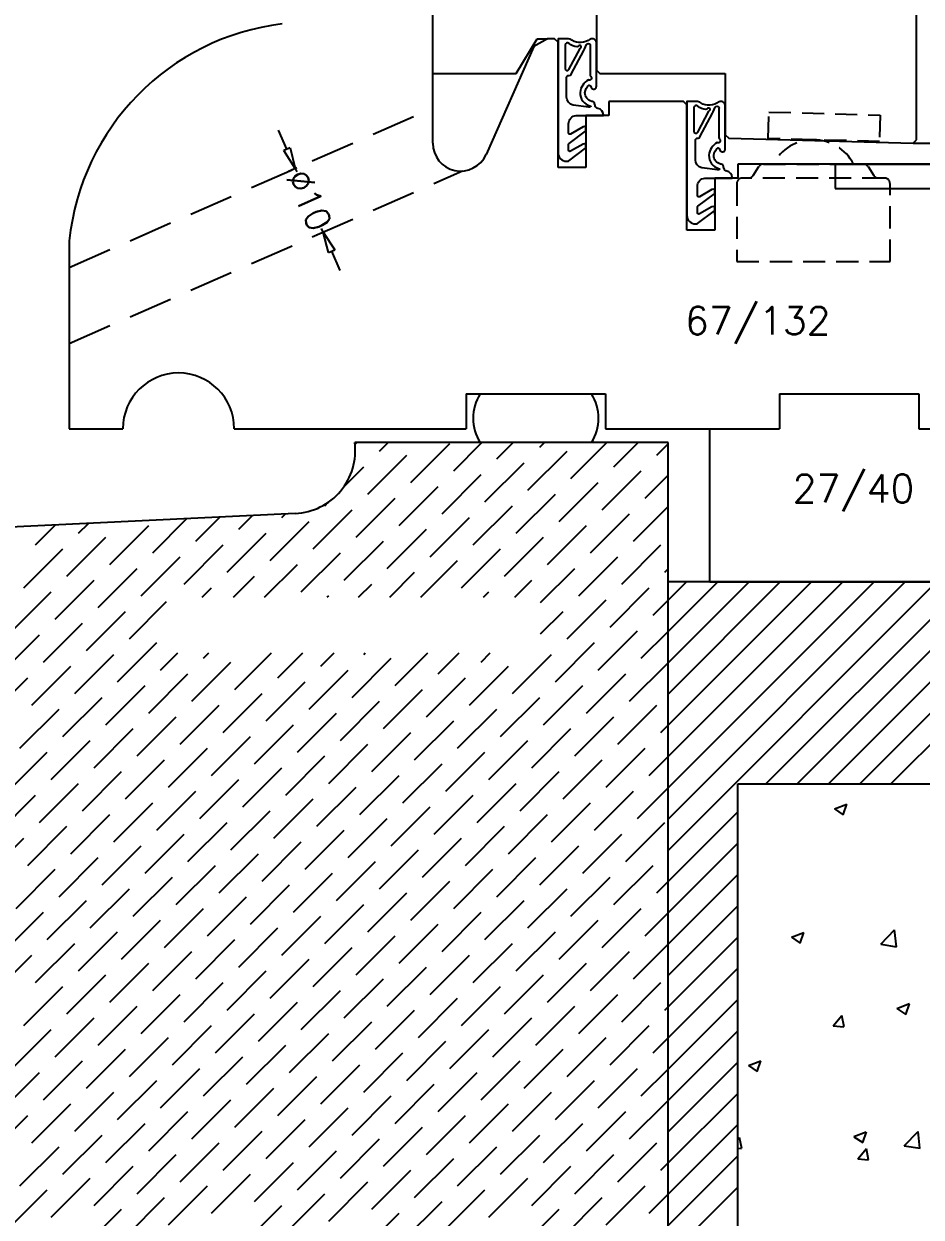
# Model space of a CAD drawing. Header units: millimetres. Extents: x 2806 to 10642, y -276 to 6064.
# Drawn here: x 8860.9 to 8989.8, y 3165.4 to 3336.8 of the extents above; entities that cross this region are included whole.
import ezdxf
from ezdxf.enums import TextEntityAlignment as Align

# ---------------------------------------------------------------- set-up
doc = ezdxf.new("R2010")
doc.units = ezdxf.units.MM
doc.linetypes.add('CACHE', pattern=[9.525, 6.35, -3.175])
doc.linetypes.add('CACHE2', pattern=[4.7625, 3.175, -1.5875])
doc.layers.get('0').update_dxf_attribs({"color": 250})
doc.layers.add('dim', color=7, linetype='Continuous')
doc.styles.add('romans', font='romans.shx')
doc.dimstyles.new('Ech 1-1', dxfattribs={"dimtxt": 3.5, "dimasz": 3, "dimexe": 0.25, "dimexo": 0, "dimgap": 0.01, "dimtad": 0, "dimdec": 8, "dimzin": 12, "dimtxsty": 'romans', "dimblk": 'CLOSEDBLANK', "dimcen": 2.5, "dimclrd": 9, "dimclre": 9, "dimclrt": 6, "dimadec": 4, "dimazin": 3, "dimtfac": 1, "dimtdec": 8, "dimtmove": 0, "dimatfit": 3, "dimldrblk": 'CLOSEDBLANK', "dimfxl": 1, "dimarcsym": 0})

# ---------------------------------------------------------------- blocks, each defined once
blk = doc.blocks.new('_ClosedBlank')
at = {"color": 0, "linetype": 'ByBlock', "lineweight": -2}
for p, q in [((-1, 0.167), (0, 0)), ((-1, 0.167), (-1, -0.167)), ((0, 0), (-1, -0.167))]:
    blk.add_line(p, q, dxfattribs=at)
blk = doc.blocks.new('*D15')
at = {"layer": 'Defpoints', "color": 0, "transparency": 16777216}
for p in [(8898.94, 3315.6), (8902.96, 3306.44), (8903.9, 3306.86)]:
    blk.add_point(p, dxfattribs=at)
at = {"layer": 'dim', "color": 9, "lineweight": -2, "transparency": 16777216}
for p, q in [((8898.68, 3318.76), (8897.48, 3321.51)), ((8898.94, 3315.6), (8900.12, 3316.11)), ((8899.89, 3316.01), (8900.12, 3315.49)), ((8902.96, 3306.44), (8904.13, 3306.96)), ((8903.9, 3306.86), (8903.67, 3307.38)), ((8905.11, 3304.11), (8906.31, 3301.36))]:
    blk.add_line(p, q, dxfattribs=at)
at = {"layer": 'dim', "color": 9, "lineweight": -2, "transparency": 16777216, "xscale": 3, "yscale": 3, "zscale": 3}
for p, rotation in [((8899.89, 3316.01), 293.6692646820654), ((8903.9, 3306.86), 113.6692646820654)]:
    blk.add_blockref('_ClosedBlank', p, dxfattribs=dict(at, rotation=rotation))
at = {"layer": 'dim', "color": 6, "transparency": 16777216, "insert": (8901.89, 3311.44), "char_height": 3.5, "attachment_point": 5, "rotation": 293.6693, "style": 'romans'}
blk.add_mtext('%%c10', dxfattribs=at)

msp = doc.modelspace()

# ---------------------------------------------------------------- linework, layer by layer
for p, q in [((8989.1356346, 3320.10936799), (8989.1356346, 3389.12238441)), ((8919.6356346, 3319.62238441), (8919.6356346, 3344.62238441)), ((8943.1356346, 3344.62238441), (8943.1356346, 3330.12238441)), ((8934.1339552, 3333.48685169), (8927.29446156, 3318.00591131)), ((8931.6356346, 3329.62238441), (8934.6356346, 3334.62238441)), ((8931.6356346, 3329.62238441), (8934.6356346, 3334.62238441)), ((8931.6356346, 3329.62238441), (8934.6356346, 3334.62238441)), ((8936.1356346, 3334.62238441), (8934.1339552, 3333.48685169)), ((8934.6356346, 3334.62238441), (8936.1356346, 3334.62238441)), ((8937.1356346, 3334.62238441), (8936.1356346, 3334.62238441)), ((8937.6356346, 3334.12238441), (8937.1356346, 3334.62238441)), ((8937.6356346, 3316.12238441), (8937.6356346, 3334.12238441)), ((8943.1356346, 3330.12238441), (8943.6356346, 3329.62238441)), ((8919.6356346, 3329.62238441), (8931.6356346, 3329.62238441)), ((8943.6356346, 3329.62238441), (8961.6356346, 3329.62238441)), ((8961.6356346, 3329.62238441), (8961.6356346, 3320.83853025)), ((8955.6356346, 3325.62238441), (8944.9356346, 3325.62238441)), ((8944.9356346, 3325.62238441), (8944.9356346, 3323.62238441)), ((8956.1356346, 3325.12238441), (8955.6356346, 3325.62238441)), ((8956.1356346, 3307.12238441), (8956.1356346, 3325.12238441)), ((8944.9356346, 3323.62238441), (8941.6356346, 3323.62238441)), ((8941.6356346, 3323.62238441), (8941.6356346, 3316.12238441)), ((8961.6356346, 3320.83853025), (8962.13546515, 3320.32551383)), ((8962.13546515, 3320.32551383), (8988.63580406, 3319.62238441)), ((8988.63580406, 3319.62238441), (8989.1356346, 3320.10936799)), ((8988.63580406, 3319.62238441), (8999.4356346, 3319.62238441)), ((8999.4356346, 3316.62238441), (8963.4356346, 3316.62238441)), ((8963.4356346, 3316.62238441), (8963.4356346, 3314.62238441)), ((8977.4356346, 3316.62238441), (8977.4356346, 3313.12238441)), ((8977.4356346, 3316.62238441), (8999.4356346, 3316.62238441)), ((8941.6356346, 3316.12238441), (8937.6356346, 3316.12238441)), ((8963.4356346, 3314.62238441), (8960.1356346, 3314.62238441)), ((8960.1356346, 3314.62238441), (8960.1356346, 3307.12238441)), ((8977.4356346, 3313.12238441), (8994.4356346, 3313.12238441)), ((8960.1356346, 3309.36293785), (8960.1356346, 3309.87774288)), ((8960.1356346, 3307.12238441), (8956.1356346, 3307.12238441)), ((8867.4356346, 3305.62238441), (8867.4356346, 3278.62238441)), ((8924.4356346, 3283.62238441), (8944.4356346, 3283.62238441)), ((8924.4356346, 3283.62238441), (8924.4356346, 3278.62238441)), ((8944.4356346, 3283.62238441), (8944.4356346, 3278.62238441)), ((8969.4356346, 3283.62238441), (8989.4356346, 3283.62238441)), ((8969.4356346, 3283.62238441), (8969.4356346, 3278.62238441)), ((8989.4356346, 3283.62238441), (8989.4356346, 3278.62238441)), ((8867.4356346, 3278.62238441), (8875.12555245, 3278.62238441)), ((8891.12555245, 3278.62238441), (8924.4356346, 3278.62238441)), ((8944.4356346, 3278.62238441), (8969.4356346, 3278.62238441)), ((8959.4356346, 3256.62238441), (8959.4356346, 3278.62238441)), ((8989.4356346, 3278.62238441), (8999.4356346, 3278.62238441)), ((8953.4356346, 3276.62238441), (8908.4356346, 3276.62238441)), ((8953.4356346, 3151.62238441), (8953.4356346, 3276.62238441)), ((8899.89323095, 3266.44242572), (8722.4356346, 3257.95752546)), ((8999.4356346, 3256.62238441), (8953.4356346, 3256.62238441)), ((8959.4356346, 3256.62238441), (8999.4356346, 3256.62238441)), ((8963.4356346, 3227.62238441), (9069.4356346, 3227.62238441)), ((8963.4356346, 3092.62238441), (8963.4356346, 3227.62238441))]:
    msp.add_line(p, q)
at = {"linetype": 'CACHE'}
for p, q in [((8867.4356346, 3301.78988783), (8919.6356346, 3324.67069611)), ((8867.4356346, 3290.871404), (8923.92635746, 3315.63296338))]:
    msp.add_line(p, q, dxfattribs=at)
at = {"linetype": 'CACHE2'}
for p, q in [((8967.80736282, 3320.29484791), (8967.90815217, 3324.09351104)), ((8967.90815217, 3324.09351104), (8983.9025232, 3323.66913485)), ((8983.9025232, 3323.66913485), (8983.80173386, 3319.87047173)), ((8983.80173386, 3319.87047173), (8967.80736282, 3320.29484791)), ((8965.64731459, 3314.98807336), (8966.46741106, 3316.25669547)), ((8967.13925472, 3316.62238441), (8981.47547093, 3316.62238441)), ((8982.14731459, 3316.25669547), (8982.96741106, 3314.98807336)), ((8984.50736282, 3314.62238441), (8964.10736282, 3314.62238441)), ((8963.30736282, 3313.82238441), (8963.30736282, 3302.62238441)), ((8985.30736282, 3302.62238441), (8985.30736282, 3313.82238441)), ((8963.30736282, 3302.62238441), (8985.30736282, 3302.62238441))]:
    msp.add_line(p, q, dxfattribs=at)
at = {"linetype": 'Continuous'}
for p, q in [((8908.46488998, 3276.36291778), (8908.72435661, 3276.62238441)), ((8911.98425406, 3275.3921538), (8913.21448467, 3276.62238441)), ((8916.47438212, 3270.90202574), (8922.0870422, 3276.51468582)), ((8922.64830821, 3272.58582377), (8926.68486886, 3276.62238441)), ((8928.82223429, 3274.26962179), (8931.17499692, 3276.62238441)), ((8933.31236235, 3269.77949373), (8938.92502243, 3275.3921538)), ((8934.99616037, 3275.95341981), (8935.66512498, 3276.62238441)), ((8939.48628843, 3271.46329175), (8944.6453811, 3276.62238441)), ((8945.66021452, 3273.14708977), (8949.13550916, 3276.62238441)), ((8951.8341406, 3274.8308878), (8953.4356346, 3276.4323818)), ((8910.30045604, 3269.21822772), (8915.91311611, 3274.8308878)), ((8927.13843627, 3268.0956957), (8932.75109634, 3273.70835578)), ((8906.84821761, 3270.25611735), (8909.73919003, 3273.14708977)), ((8920.96451018, 3266.41189768), (8926.57717026, 3272.02455776)), ((8943.97641649, 3266.97316369), (8949.58907657, 3272.58582377)), ((8950.15034258, 3268.65696171), (8953.4356346, 3271.94225374)), ((8914.7905841, 3264.72809966), (8920.40324418, 3270.34075973)), ((8937.80249041, 3265.28936567), (8943.41515049, 3270.90202574)), ((8908.61665802, 3263.04430164), (8914.22931809, 3268.65696171)), ((8931.62856433, 3263.60556764), (8937.2412244, 3269.21822772)), ((8902.44273193, 3261.36050361), (8908.05539201, 3266.97316369)), ((8904.12652996, 3267.5344297), (8904.68414785, 3268.0920476)), ((8925.45463824, 3261.92176962), (8931.06729832, 3267.5344297)), ((8948.46654455, 3262.48303563), (8953.4356346, 3267.45212568)), ((8862.5928454, 3261.92176962), (8865.46747973, 3264.79640396)), ((8868.76677148, 3263.60556764), (8870.18307788, 3265.02187405)), ((8873.25689954, 3259.11543958), (8878.86955962, 3264.72809966)), ((8879.43082562, 3260.79923761), (8884.32987233, 3265.69828431)), ((8885.60475171, 3262.48303563), (8889.04547048, 3265.9237544)), ((8891.77867779, 3264.16683365), (8893.76106863, 3266.14922449)), ((8896.26880585, 3259.67670559), (8901.88146593, 3265.28936567)), ((8897.95260387, 3265.85063167), (8898.47666678, 3266.37469458)), ((8919.28071216, 3260.2379716), (8924.89337224, 3265.85063167)), ((8936.11869239, 3259.11543958), (8941.73135246, 3264.72809966)), ((8942.29261847, 3260.79923761), (8947.90527855, 3266.41189768)), ((8867.08297346, 3257.43164156), (8872.69563353, 3263.04430164)), ((8890.09487977, 3257.99290757), (8895.70753984, 3263.60556764)), ((8913.10678608, 3258.55417358), (8918.71944615, 3264.16683365)), ((8929.9447663, 3257.43164156), (8935.55742638, 3263.04430164)), ((8860.90904737, 3255.74784354), (8866.52170745, 3261.36050361)), ((8883.92095368, 3256.30910955), (8889.53361376, 3261.92176962)), ((8906.93285999, 3256.87037555), (8912.54552007, 3262.48303563)), ((8923.77084022, 3255.74784354), (8929.3835003, 3261.36050361)), ((8946.78274653, 3256.30910955), (8952.39540661, 3261.92176962)), ((8877.7470276, 3254.62531152), (8883.35968768, 3260.2379716)), ((8900.75893391, 3255.18657753), (8906.37159399, 3260.79923761)), ((8917.9433725, 3254.41050387), (8923.20957421, 3259.67670559)), ((8940.60882045, 3254.62531152), (8946.22148052, 3260.2379716)), ((8871.57310152, 3252.9415135), (8877.18576159, 3258.55417358)), ((8895.49273219, 3254.41050387), (8900.1976679, 3259.11543958)), ((8913.45324443, 3254.41050387), (8917.03564813, 3257.99290757)), ((8935.12899713, 3253.63561626), (8940.04755444, 3258.55417358)), ((8952.95667261, 3257.99290757), (8953.4356346, 3258.47186956)), ((8865.39917543, 3251.25771548), (8871.01183551, 3256.87037555)), ((8891.00260413, 3254.41050387), (8894.02374182, 3257.43164156)), ((8908.96311637, 3254.41050387), (8910.86172205, 3256.30910955)), ((8931.41375668, 3254.41050387), (8933.87362836, 3256.87037555)), ((8953.4356346, 3253.9817415), (8956.07627752, 3256.62238441)), ((8953.4356346, 3249.49161343), (8960.56640558, 3256.62238441)), ((8953.4356346, 3245.00148537), (8965.05653364, 3256.62238441)), ((8953.4356346, 3240.51135731), (8969.5466617, 3256.62238441)), ((8953.4356346, 3236.02122925), (8974.03678976, 3256.62238441)), ((8953.4356346, 3231.53110119), (8978.52691782, 3256.62238441)), ((8953.4356346, 3227.04097313), (8983.01704588, 3256.62238441)), ((8953.4356346, 3222.55084507), (8987.50717394, 3256.62238441)), ((8953.4356346, 3218.06071701), (8991.99730201, 3256.62238441)), ((8967.48743007, 3227.62238441), (8996.48743007, 3256.62238441)), ((8859.22524935, 3249.57391745), (8864.83790943, 3255.18657753)), ((8886.51247607, 3254.41050387), (8887.84981574, 3255.74784354)), ((8904.47298831, 3254.41050387), (8904.68779596, 3254.62531152)), ((8926.92362862, 3254.41050387), (8927.69970227, 3255.18657753)), ((8945.09894851, 3250.13518346), (8950.71160858, 3255.74784354)), ((8971.97755813, 3227.62238441), (8999.4356346, 3255.08046089)), ((8876.06322958, 3248.45138544), (8881.41471141, 3253.80286728)), ((8938.92502243, 3248.45138544), (8944.5376825, 3254.06404552)), ((8951.27287459, 3251.81898149), (8953.4356346, 3253.9817415)), ((8869.88930349, 3246.76758742), (8875.50196357, 3252.38024749)), ((8935.12899713, 3249.1454882), (8938.36375642, 3252.38024749)), ((8863.71537741, 3245.08378939), (8869.32803749, 3250.69644947)), ((8943.41515049, 3243.96125738), (8949.02781056, 3249.57391745)), ((8949.58907657, 3245.6450554), (8953.4356346, 3249.49161343)), ((8976.46768619, 3227.62238441), (8999.4356346, 3250.59033283)), ((8857.54145133, 3243.39999137), (8863.1541114, 3249.01265145)), ((8874.37943156, 3242.27745936), (8879.99209163, 3247.89011943)), ((8937.2412244, 3242.27745936), (8942.85388448, 3247.89011943)), ((8868.20550547, 3240.59366133), (8873.81816555, 3246.20632141)), ((8880.55335764, 3243.96125738), (8883.00260413, 3246.41050387)), ((8886.72728372, 3245.6450554), (8887.49273219, 3246.41050387)), ((8891.21741178, 3241.15492734), (8896.47298831, 3246.41050387)), ((8897.39133787, 3242.83872536), (8900.96311637, 3246.41050387)), ((8903.56526395, 3244.52252339), (8905.45324443, 3246.41050387)), ((8909.73919003, 3246.20632141), (8909.9433725, 3246.41050387)), ((8914.22931809, 3241.71619335), (8918.92362862, 3246.41050387)), ((8920.40324418, 3243.39999137), (8923.41375668, 3246.41050387)), ((8926.57717026, 3245.08378939), (8927.90388474, 3246.41050387)), ((8931.06729832, 3240.59366133), (8936.67995839, 3246.20632141)), ((8980.95781425, 3227.62238441), (8999.95781425, 3246.62238441)), ((8985.44794231, 3227.62238441), (9004.44794231, 3246.62238441)), ((8862.03157939, 3238.90986331), (8867.64423946, 3244.52252339)), ((8885.0434857, 3239.47112932), (8890.65614577, 3245.08378939)), ((8908.05539201, 3240.03239533), (8913.66805208, 3245.6450554)), ((8924.89337224, 3238.90986331), (8930.50603231, 3244.52252339)), ((8947.90527855, 3239.47112932), (8953.4356346, 3245.00148537)), ((8855.85765331, 3237.22606529), (8861.47031338, 3242.83872536)), ((8878.86955962, 3237.7873313), (8884.48221969, 3243.39999137)), ((8901.88146593, 3238.3485973), (8907.494126, 3243.96125738)), ((8918.71944615, 3237.22606529), (8924.33210623, 3242.83872536)), ((8941.73135246, 3237.7873313), (8947.34401254, 3243.39999137)), ((8872.69563353, 3236.10353327), (8878.30829361, 3241.71619335)), ((8895.70753984, 3236.66479928), (8901.32019992, 3242.27745936)), ((8912.54552007, 3235.54226727), (8918.15818015, 3241.15492734)), ((8935.55742638, 3236.10353327), (8941.17008646, 3241.71619335)), ((8866.52170745, 3234.41973525), (8872.13436752, 3240.03239533)), ((8889.53361376, 3234.98100126), (8895.14627383, 3240.59366133)), ((8906.37159399, 3233.85846924), (8911.98425406, 3239.47112932)), ((8929.3835003, 3234.41973525), (8934.99616037, 3240.03239533)), ((8860.34778137, 3232.73593723), (8865.96044144, 3238.3485973)), ((8883.35968768, 3233.29720324), (8888.97234775, 3238.90986331)), ((8900.1976679, 3232.17467122), (8905.81032798, 3237.7873313)), ((8923.20957421, 3232.73593723), (8928.82223429, 3238.3485973)), ((8946.22148052, 3233.29720324), (8951.8341406, 3238.90986331)), ((8877.18576159, 3231.61340521), (8882.79842167, 3237.22606529)), ((8894.02374182, 3230.4908732), (8899.6364019, 3236.10353327)), ((8917.03564813, 3231.05213921), (8922.64830821, 3236.66479928)), ((8940.04755444, 3231.61340521), (8945.66021452, 3237.22606529)), ((8952.39540661, 3234.98100126), (8953.4356346, 3236.02122925)), ((8871.01183551, 3229.92960719), (8876.62449559, 3235.54226727)), ((8887.84981574, 3228.80707517), (8893.46247581, 3234.41973525)), ((8910.86172205, 3229.36834118), (8916.47438212, 3234.98100126)), ((8933.87362836, 3229.92960719), (8939.48628843, 3235.54226727)), ((8858.66398334, 3226.56201114), (8864.27664342, 3232.17467122)), ((8864.83790943, 3228.24580917), (8870.4505695, 3233.85846924)), ((8881.67588965, 3227.12327715), (8887.28854973, 3232.73593723)), ((8904.68779596, 3227.68454316), (8910.30045604, 3233.29720324)), ((8921.52577619, 3226.56201114), (8927.13843627, 3232.17467122)), ((8927.69970227, 3228.24580917), (8933.31236235, 3233.85846924)), ((8944.5376825, 3227.12327715), (8950.15034258, 3232.73593723)), ((8875.50196357, 3225.43947913), (8881.11462365, 3231.05213921)), ((8898.51386988, 3226.00074514), (8904.12652996, 3231.61340521)), ((8915.35185011, 3224.87821312), (8920.96451018, 3230.4908732)), ((8938.36375642, 3225.43947913), (8943.97641649, 3231.05213921)), ((8950.71160858, 3228.80707517), (8953.4356346, 3231.53110119)), ((8869.32803749, 3223.75568111), (8874.94069756, 3229.36834118)), ((8892.3399438, 3224.31694711), (8897.95260387, 3229.92960719)), ((8909.17792402, 3223.1944151), (8914.7905841, 3228.80707517)), ((8932.18983033, 3223.75568111), (8937.80249041, 3229.36834118)), ((8863.1541114, 3222.07188308), (8868.76677148, 3227.68454316)), ((8886.16601771, 3222.63314909), (8891.77867779, 3228.24580917)), ((8903.00399794, 3221.51061708), (8908.61665802, 3227.12327715)), ((8926.01590425, 3222.07188308), (8931.62856433, 3227.68454316)), ((8949.02781056, 3222.63314909), (8953.4356346, 3227.04097313)), ((8856.98018532, 3220.38808506), (8862.5928454, 3226.00074514)), ((8879.99209163, 3220.94935107), (8885.60475171, 3226.56201114)), ((8896.83007186, 3219.82681905), (8902.44273193, 3225.43947913)), ((8919.84197817, 3220.38808506), (8925.45463824, 3226.00074514)), ((8942.85388448, 3220.94935107), (8948.46654455, 3226.56201114)), ((8873.81816555, 3219.26555305), (8879.43082562, 3224.87821312)), ((8890.65614577, 3218.14302103), (8896.26880585, 3223.75568111)), ((8913.66805208, 3218.70428704), (8919.28071216, 3224.31694711)), ((8936.67995839, 3219.26555305), (8942.29261847, 3224.87821312)), ((8977.32327217, 3224.00901383), (8979.10174289, 3224.69170478)), ((8977.32760386, 3224.00360981), (8978.59105712, 3223.15139982)), ((8978.59314632, 3223.15163228), (8979.10816469, 3224.68653198)), ((8867.64423946, 3217.58175502), (8873.25689954, 3223.1944151)), ((8884.48221969, 3216.45922301), (8890.09487977, 3222.07188308)), ((8907.494126, 3217.02048902), (8913.10678608, 3222.63314909)), ((8930.50603231, 3217.58175502), (8936.11869239, 3223.1944151)), ((8947.34401254, 3216.45922301), (8952.95667261, 3222.07188308)), ((8953.4356346, 3213.57058895), (8963.4356346, 3223.57058895)), ((8861.47031338, 3215.897957), (8867.08297346, 3221.51061708)), ((8878.30829361, 3214.77542499), (8883.92095368, 3220.38808506)), ((8901.32019992, 3215.33669099), (8906.93285999, 3220.94935107)), ((8924.33210623, 3215.897957), (8929.9447663, 3221.51061708)), ((8941.17008646, 3214.77542499), (8946.78274653, 3220.38808506)), ((8855.2963873, 3214.21415898), (8860.90904737, 3219.82681905)), ((8872.13436752, 3213.09162696), (8877.7470276, 3218.70428704)), ((8895.14627383, 3213.65289297), (8900.75893391, 3219.26555305)), ((8918.15818015, 3214.21415898), (8923.77084022, 3219.82681905)), ((8934.99616037, 3213.09162696), (8940.60882045, 3218.70428704)), ((8953.4356346, 3209.08046089), (8963.4356346, 3219.08046089)), ((8865.96044144, 3211.40782894), (8871.57310152, 3217.02048902)), ((8888.97234775, 3211.96909495), (8894.58500783, 3217.58175502)), ((8911.98425406, 3212.53036096), (8917.59691414, 3218.14302103)), ((8928.82223429, 3211.40782894), (8934.43489436, 3217.02048902)), ((8859.78651536, 3209.72403092), (8865.39917543, 3215.33669099)), ((8882.79842167, 3210.28529693), (8888.41108174, 3215.897957)), ((8905.81032798, 3210.84656293), (8911.42298805, 3216.45922301)), ((8922.64830821, 3209.72403092), (8928.26096828, 3215.33669099)), ((8945.66021452, 3210.28529693), (8951.27287459, 3215.897957)), ((8876.62449559, 3208.6014989), (8882.23715566, 3214.21415898)), ((8899.6364019, 3209.16276491), (8905.24906197, 3214.77542499)), ((8916.47438212, 3208.04023289), (8922.0870422, 3213.65289297)), ((8939.48628843, 3208.6014989), (8945.09894851, 3214.21415898)), ((8951.8341406, 3211.96909495), (8953.4356346, 3213.57058895)), ((8953.4356346, 3204.59033283), (8963.4356346, 3214.59033283)), ((8870.4505695, 3206.91770088), (8876.06322958, 3212.53036096)), ((8893.46247581, 3207.47896689), (8899.07513589, 3213.09162696)), ((8910.30045604, 3206.35643487), (8915.91311611, 3211.96909495)), ((8933.31236235, 3206.91770088), (8938.92502243, 3212.53036096)), ((8864.27664342, 3205.23390286), (8869.88930349, 3210.84656293)), ((8887.28854973, 3205.79516886), (8892.9012098, 3211.40782894)), ((8904.12652996, 3204.67263685), (8909.73919003, 3210.28529693)), ((8927.13843627, 3205.23390286), (8932.75109634, 3210.84656293)), ((8953.4356346, 3200.10020477), (8963.4356346, 3210.10020477)), ((8858.10271734, 3203.55010483), (8863.71537741, 3209.16276491)), ((8881.11462365, 3204.11137084), (8886.72728372, 3209.72403092)), ((8897.95260387, 3202.98883883), (8903.56526395, 3208.6014989)), ((8920.96451018, 3203.55010483), (8926.57717026, 3209.16276491)), ((8943.97641649, 3204.11137084), (8949.58907657, 3209.72403092)), ((8950.15034258, 3205.79516886), (8953.4356346, 3209.08046089)), ((8874.94069756, 3202.42757282), (8880.55335764, 3208.04023289)), ((8891.77867779, 3201.3050408), (8897.39133787, 3206.91770088)), ((8914.7905841, 3201.86630681), (8920.40324418, 3207.47896689)), ((8937.80249041, 3202.42757282), (8943.41515049, 3208.04023289)), ((8983.98750355, 3204.57584438), (8985.96587134, 3206.63772875)), ((8986.24722871, 3204.22056131), (8985.96660498, 3206.63279317)), ((8868.76677148, 3200.7437748), (8874.37943156, 3206.35643487)), ((8885.60475171, 3199.62124278), (8891.21741178, 3205.23390286)), ((8908.61665802, 3200.18250879), (8914.22931809, 3205.79516886)), ((8931.62856433, 3200.7437748), (8937.2412244, 3206.35643487)), ((8953.4356346, 3195.61007671), (8963.4356346, 3205.61007671)), ((8971.14311161, 3205.59017066), (8972.92158232, 3206.2728616)), ((8971.14740102, 3205.5848132), (8972.41085428, 3204.73260321)), ((8972.41292586, 3204.73283593), (8972.92794423, 3206.26773563)), ((8862.5928454, 3199.05997677), (8868.20550547, 3204.67263685)), ((8879.43082562, 3197.93744476), (8885.0434857, 3203.55010483)), ((8902.44273193, 3198.49871077), (8908.05539201, 3204.11137084)), ((8925.45463824, 3199.05997677), (8931.06729832, 3204.67263685)), ((8942.29261847, 3197.93744476), (8947.90527855, 3203.55010483)), ((8948.46654455, 3199.62124278), (8953.4356346, 3204.59033283)), ((8983.9913655, 3204.56855241), (8986.25035783, 3204.21819595)), ((8856.41891931, 3197.37617875), (8862.03157939, 3202.98883883)), ((8873.25689954, 3196.25364674), (8878.86955962, 3201.86630681)), ((8896.26880585, 3196.81491274), (8901.88146593, 3202.42757282)), ((8919.28071216, 3197.37617875), (8924.89337224, 3202.98883883)), ((8936.11869239, 3196.25364674), (8941.73135246, 3201.86630681)), ((8867.08297346, 3194.56984871), (8872.69563353, 3200.18250879)), ((8890.09487977, 3195.13111472), (8895.70753984, 3200.7437748)), ((8906.93285999, 3194.00858271), (8912.54552007, 3199.62124278)), ((8913.10678608, 3195.69238073), (8918.71944615, 3201.3050408)), ((8929.9447663, 3194.56984871), (8935.55742638, 3200.18250879)), ((8953.4356346, 3191.11994865), (8963.4356346, 3201.11994865)), ((8860.90904737, 3192.88605069), (8866.52170745, 3198.49871077)), ((8883.92095368, 3193.4473167), (8889.53361376, 3199.05997677)), ((8900.75893391, 3192.32478468), (8906.37159399, 3197.93744476)), ((8923.77084022, 3192.88605069), (8929.3835003, 3198.49871077)), ((8946.78274653, 3193.4473167), (8952.39540661, 3199.05997677)), ((8877.7470276, 3191.76351868), (8883.35968768, 3197.37617875)), ((8894.58500783, 3190.64098666), (8900.1976679, 3196.25364674)), ((8917.59691414, 3191.20225267), (8923.20957421, 3196.81491274)), ((8940.60882045, 3191.76351868), (8946.22148052, 3197.37617875)), ((8953.4356346, 3186.62982059), (8963.4356346, 3196.62982059)), ((8871.57310152, 3190.07972065), (8877.18576159, 3195.69238073)), ((8888.41108174, 3188.95718864), (8894.02374182, 3194.56984871)), ((8911.42298805, 3189.51845465), (8917.03564813, 3195.13111472)), ((8934.43489436, 3190.07972065), (8940.04755444, 3195.69238073)), ((8952.95667261, 3195.13111472), (8953.4356346, 3195.61007671)), ((8986.30459959, 3195.3636188), (8988.0830703, 3196.04630975)), ((8986.30884015, 3195.35829338), (8987.57229341, 3194.50608339)), ((8987.57435447, 3194.50632535), (8988.08937284, 3196.04122505)), ((8865.39917543, 3188.39592263), (8871.01183551, 3194.00858271)), ((8882.23715566, 3187.27339061), (8887.84981574, 3192.88605069)), ((8905.24906197, 3187.83465662), (8910.86172205, 3193.4473167)), ((8928.26096828, 3188.39592263), (8933.87362836, 3194.00858271)), ((8945.09894851, 3187.27339061), (8950.71160858, 3192.88605069)), ((8977.16443087, 3192.8724531), (8978.38894126, 3194.33176776)), ((8977.16621878, 3192.87039145), (8978.6844195, 3192.7375661)), ((8978.70025652, 3192.72990767), (8978.40657871, 3194.3220491)), ((8859.22524935, 3186.71212461), (8864.83790943, 3192.32478468)), ((8876.06322958, 3185.58959259), (8881.67588965, 3191.20225267)), ((8899.07513589, 3186.1508586), (8904.68779596, 3191.76351868)), ((8922.0870422, 3186.71212461), (8927.69970227, 3192.32478468)), ((8938.92502243, 3185.58959259), (8944.5376825, 3191.20225267)), ((8951.27287459, 3188.95718864), (8953.4356346, 3191.11994865)), ((8953.4356346, 3182.13969253), (8963.4356346, 3192.13969253)), ((8869.88930349, 3183.90579457), (8875.50196357, 3189.51845465)), ((8892.9012098, 3184.46706058), (8898.51386988, 3190.07972065)), ((8915.91311611, 3185.02832658), (8921.52577619, 3190.64098666)), ((8932.75109634, 3183.90579457), (8938.36375642, 3189.51845465)), ((8863.71537741, 3182.22199655), (8869.32803749, 3187.83465662)), ((8886.72728372, 3182.78326255), (8892.3399438, 3188.39592263)), ((8909.73919003, 3183.34452856), (8915.35185011, 3188.95718864)), ((8926.57717026, 3182.22199655), (8932.18983033, 3187.83465662)), ((8953.4356346, 3177.64956447), (8963.4356346, 3187.64956447)), ((8964.96295104, 3187.17132748), (8966.74142175, 3187.85401842)), ((8966.23270539, 3186.31403958), (8966.74772377, 3187.84893927)), ((8857.54145133, 3180.53819852), (8863.1541114, 3186.1508586)), ((8880.55335764, 3181.09946453), (8886.16601771, 3186.71212461)), ((8903.56526395, 3181.66073054), (8909.17792402, 3187.27339061)), ((8920.40324418, 3180.53819852), (8926.01590425, 3186.1508586)), ((8943.41515049, 3181.09946453), (8949.02781056, 3186.71212461)), ((8949.58907657, 3182.78326255), (8953.4356346, 3186.62982059)), ((8964.96719819, 3187.16601658), (8966.23065145, 3186.3138066)), ((8874.37943156, 3179.41566651), (8879.99209163, 3185.02832658)), ((8897.39133787, 3179.97693252), (8903.00399794, 3185.58959259)), ((8914.22931809, 3178.8544005), (8919.84197817, 3184.46706058)), ((8937.2412244, 3179.41566651), (8942.85388448, 3185.02832658)), ((8868.20550547, 3177.73186849), (8873.81816555, 3183.34452856)), ((8891.21741178, 3178.29313449), (8896.83007186, 3183.90579457)), ((8908.05539201, 3177.17060248), (8913.66805208, 3182.78326255)), ((8931.06729832, 3177.73186849), (8936.67995839, 3183.34452856)), ((8953.4356346, 3173.15943641), (8963.4356346, 3183.15943641)), ((8862.03157939, 3176.04807046), (8867.64423946, 3181.66073054)), ((8885.0434857, 3176.60933647), (8890.65614577, 3182.22199655)), ((8901.88146593, 3175.48680446), (8907.494126, 3181.09946453)), ((8924.89337224, 3176.04807046), (8930.50603231, 3181.66073054)), ((8947.90527855, 3176.60933647), (8953.4356346, 3182.13969253)), ((8855.85765331, 3174.36427244), (8861.47031338, 3179.97693252)), ((8878.86955962, 3174.92553845), (8884.48221969, 3180.53819852)), ((8895.70753984, 3173.80300643), (8901.32019992, 3179.41566651)), ((8918.71944615, 3174.36427244), (8924.33210623, 3179.97693252)), ((8941.73135246, 3174.92553845), (8947.34401254, 3180.53819852)), ((8872.69563353, 3173.24174043), (8878.30829361, 3178.8544005)), ((8889.53361376, 3172.11920841), (8895.14627383, 3177.73186849)), ((8912.54552007, 3172.68047442), (8918.15818015, 3178.29313449)), ((8935.55742638, 3173.24174043), (8941.17008646, 3178.8544005)), ((8953.4356346, 3168.66930834), (8963.4356346, 3178.66930834)), ((8980.12443902, 3176.94477563), (8981.90290974, 3177.62746657)), ((8981.39413401, 3176.087529), (8981.90915238, 3177.62242869)), ((8987.35499424, 3175.62899913), (8989.33336202, 3177.6908835)), ((8989.61471351, 3175.27377893), (8989.33408978, 3177.68601079)), ((8866.52170745, 3171.5579424), (8872.13436752, 3177.17060248)), ((8883.35968768, 3170.43541039), (8888.97234775, 3176.04807046)), ((8906.37159399, 3170.9966764), (8911.98425406, 3176.60933647)), ((8929.3835003, 3171.5579424), (8934.99616037, 3177.17060248)), ((8946.22148052, 3170.43541039), (8951.8341406, 3176.04807046)), ((8963.4356346, 3176.51111083), (8963.69481651, 3176.81999179)), ((8964.00600635, 3175.21823889), (8963.71232854, 3176.81038032)), ((8980.12863731, 3176.93949676), (8981.39209058, 3176.08728678)), ((8987.35881288, 3175.62176305), (8989.61780521, 3175.27140658)), ((8860.34778137, 3169.87414438), (8865.96044144, 3175.48680446)), ((8877.18576159, 3168.75161237), (8882.79842167, 3174.36427244)), ((8900.1976679, 3169.31287837), (8905.81032798, 3174.92553845)), ((8923.20957421, 3169.87414438), (8928.82223429, 3175.48680446)), ((8940.04755444, 3168.75161237), (8945.66021452, 3174.36427244)), ((8953.4356346, 3164.17918028), (8963.4356346, 3174.17918028)), ((8963.4356346, 3175.2743324), (8963.99029346, 3175.22580604)), ((8980.68877301, 3173.76676857), (8981.91328341, 3175.22608324)), ((8982.22439019, 3173.62421046), (8981.93071238, 3175.21635189)), ((8871.01183551, 3167.06781434), (8876.62449559, 3172.68047442)), ((8894.02374182, 3167.62908035), (8899.6364019, 3173.24174043)), ((8917.03564813, 3168.19034636), (8922.64830821, 3173.80300643)), ((8933.87362836, 3167.06781434), (8939.48628843, 3172.68047442)), ((8952.39540661, 3172.11920841), (8953.4356346, 3173.15943641)), ((8980.69050138, 3173.76472716), (8982.2087021, 3173.63190181)), ((8864.83790943, 3165.38401632), (8870.4505695, 3170.9966764)), ((8887.84981574, 3165.94528233), (8893.46247581, 3171.5579424)), ((8910.86172205, 3166.50654833), (8916.47438212, 3172.11920841)), ((8927.69970227, 3165.38401632), (8933.31236235, 3170.9966764)), ((8858.66398334, 3163.7002183), (8864.27664342, 3169.31287837)), ((8881.67588965, 3164.2614843), (8887.28854973, 3169.87414438)), ((8898.51386988, 3163.13895229), (8904.12652996, 3168.75161237)), ((8904.68779596, 3164.82275031), (8910.30045604, 3170.43541039)), ((8921.52577619, 3163.7002183), (8927.13843627, 3169.31287837)), ((8944.5376825, 3164.2614843), (8950.15034258, 3169.87414438)), ((8953.4356346, 3159.68905222), (8963.4356346, 3169.68905222)), ((8875.50196357, 3162.57768628), (8881.11462365, 3168.19034636)), ((8892.3399438, 3161.45515427), (8897.95260387, 3167.06781434)), ((8915.35185011, 3162.01642027), (8920.96451018, 3167.62908035)), ((8938.36375642, 3162.57768628), (8943.97641649, 3168.19034636)), ((8950.71160858, 3165.94528233), (8953.4356346, 3168.66930834)), ((8869.32803749, 3160.89388826), (8874.94069756, 3166.50654833)), ((8909.17792402, 3160.33262225), (8914.7905841, 3165.94528233)), ((8932.18983033, 3160.89388826), (8937.80249041, 3166.50654833))]:
    msp.add_line(p, q, dxfattribs=at)
for points in [[(8941.49324839, 3326.87213963, -0.2065050504), (8942.11726946, 3327.96864272, -0.2775279877), (8942.28155484, 3327.84411974), (8942.36428543, 3327.63746067, 0.6262668152), (8943.08221081, 3327.58640853, 0.1314411963), (8943.1356346, 3327.78612066), (8943.1356346, 3334.12238466, 0.5091088478), (8942.26079127, 3334.54888208, -0.2944239165), (8939.61609638, 3334.39546499, 0.1734880961), (8938.98178824, 3334.62238466), (8937.6356346, 3334.62238466), (8937.6356346, 3318.24705775, 0.4153335345), (8938.855639, 3317.02238466, 0.0481150671), (8939.08881825, 3317.04487594, 0.113375307), (8939.17065411, 3317.08123531), (8941.59566555, 3318.90146018, 0.2359658735), (8941.6356346, 3318.98143697), (8941.6356346, 3319.39449488, 0.2476591871), (8941.592074, 3319.47704543, 0.2879370719), (8941.22010742, 3319.49155652), (8939.43530813, 3318.46558036, -0.5767224904), (8939.1356346, 3318.63897352), (8939.1356346, 3319.42687581, -0.2359658735), (8939.21557271, 3319.58682938), (8941.59566555, 3321.37333813, 0.2359658735), (8941.6356346, 3321.45331492), (8941.6356346, 3321.86637283, 0.2476591871), (8941.592074, 3321.94892338, 0.2879370719), (8941.22010742, 3321.96343447), (8939.43530813, 3320.93745831, -0.5767224904), (8939.1356346, 3321.11085147), (8939.1356346, 3322.39512627, -0.3840936845), (8940.23104834, 3323.61781836, -0.0218128443), (8940.33563523, 3323.62238542), (8944.16053543, 3323.62238341), (8944.15291034, 3323.70953915, 0.3330431822), (8943.35300553, 3324.60292984, -0.2932451242), (8942.9645728, 3324.97812832, 0.0085275322), (8942.85521505, 3325.4076883, 0.2655173449), (8942.67820501, 3325.58469834, 0.0237483711), (8942.47221082, 3325.63051444, -0.3561488062), (8941.49324839, 3326.87213963, -0.3561488062)], [(8940.79407783, 3326.91387239, 0.3550050331), (8942.28319579, 3324.95582897, -0.567623715), (8942.30856139, 3324.87380063, -0.2470803573), (8942.0464216, 3324.77701297), (8939.79806817, 3325.07270099, -0.3517038519), (8938.8576346, 3326.2442919), (8938.8576346, 3329.05889198, -0.4142135624), (8939.1576346, 3329.35889198), (8939.24443434, 3329.35889198, 0.2770734156), (8939.50918712, 3329.51780348), (8941.32466046, 3332.92454188, -0.0411118959), (8941.40955187, 3333.13101444), (8941.69373373, 3333.8012722, -0.5066602499), (8942.22655693, 3333.80325446, -0.2770995092), (8942.2356346, 3333.58124559), (8942.2356346, 3329.43069781, 0.2134217653), (8942.3356346, 3329.20709101, -0.8862274344), (8941.99477795, 3328.71860801, 0.250570539), (8940.79450177, 3326.92040562)], [(8959.99324839, 3317.87213963, -0.2065050504), (8960.61726946, 3318.96864272, -0.2775279877), (8960.78155484, 3318.84411974), (8960.86428543, 3318.63746067, 0.6262668152), (8961.58221081, 3318.58640853, 0.1314411963), (8961.6356346, 3318.78612066), (8961.6356346, 3325.12238466, 0.5091088478), (8960.76079127, 3325.54888208, -0.2944239165), (8958.11609638, 3325.39546499, 0.1734880961), (8957.48178824, 3325.62238466), (8956.1356346, 3325.62238466), (8956.1356346, 3309.24705775, 0.4153335345), (8957.355639, 3308.02238466, 0.0481150671), (8957.58881825, 3308.04487594, 0.113375307), (8957.67065411, 3308.08123531), (8960.09566555, 3309.90146018, 0.2359658735), (8960.1356346, 3309.98143697), (8960.1356346, 3310.39449488, 0.2476591871), (8960.092074, 3310.47704543, 0.2879370719), (8959.72010742, 3310.49155652), (8957.93530813, 3309.46558036, -0.5767224904), (8957.6356346, 3309.63897352), (8957.6356346, 3310.42687581, -0.2359658735), (8957.71557271, 3310.58682938), (8960.09566555, 3312.37333813, 0.2359658735), (8960.1356346, 3312.45331492), (8960.1356346, 3312.86637283, 0.2476591871), (8960.092074, 3312.94892338, 0.2879370719), (8959.72010742, 3312.96343447), (8957.93530813, 3311.93745831, -0.5767224904), (8957.6356346, 3312.11085147), (8957.6356346, 3313.39512627, -0.3840936845), (8958.73104834, 3314.61781836, -0.0218128443), (8958.83563523, 3314.62238542), (8962.66053543, 3314.62238341), (8962.65291034, 3314.70953915, 0.3330431822), (8961.85300553, 3315.60292984, -0.2932451242), (8961.4645728, 3315.97812832, 0.0085275322), (8961.35521505, 3316.4076883, 0.2655173449), (8961.17820501, 3316.58469834, 0.0237483711), (8960.97221082, 3316.63051444, -0.3561488062), (8959.99324839, 3317.87213963, -0.3561488062)], [(8959.29407783, 3317.91387239, 0.3550050331), (8960.78319579, 3315.95582897, -0.567623715), (8960.80856139, 3315.87380063, -0.2470803573), (8960.5464216, 3315.77701297), (8958.29806817, 3316.07270099, -0.3517038519), (8957.3576346, 3317.2442919), (8957.3576346, 3320.05889198, -0.4142135624), (8957.6576346, 3320.35889198), (8957.74443434, 3320.35889198, 0.2770734156), (8958.00918712, 3320.51780348), (8959.82466046, 3323.92454188, -0.0411118959), (8959.90955187, 3324.13101444), (8960.19373373, 3324.8012722, -0.5066602499), (8960.72655693, 3324.80325446, -0.2770995092), (8960.7356346, 3324.58124559), (8960.7356346, 3320.43069781, 0.2134217653), (8960.8356346, 3320.20709101, -0.8862274344), (8960.49477795, 3319.71860801, 0.250570539), (8959.29450177, 3317.92040562)]]:
    msp.add_lwpolyline(points, format="xyb")
for points in [[(8939.20726353, 3333.95232686, 0.6327143575), (8938.6356346, 3333.68143829), (8938.6356346, 3330.35522379, 0.7809101337), (8939.20038738, 3330.21413529), (8940.79556269, 3333.20748412, -0.1173328942), (8940.88747895, 3333.31160478, 1.2180852755), (8940.60331491, 3333.58212607, -0.2857760723), (8940.36533552, 3333.46737784, -0.1455877377)], [(8957.70726353, 3324.95232686, 0.6327143575), (8957.1356346, 3324.68143829), (8957.1356346, 3321.35522379, 0.7809101337), (8957.70038738, 3321.21413529), (8959.29556269, 3324.20748412, -0.1173328942), (8959.38747895, 3324.31160478, 1.2180852755), (8959.10331491, 3324.58212607, -0.2857760723), (8958.86533552, 3324.46737784, -0.1455877377)]]:
    msp.add_lwpolyline(points, format="xyb", close=True)
for centre, radius, start, end in [((8902.24974604, 3302.01993454), 35, 96.9846539537, 174.0922467224), ((8923.6356346, 3319.62238441), 4, 180, 336.1641144489), ((8883.12555245, 3278.62238441), 8, 0, 180), ((8932.0606346, 3280.12238441), 6.625, 148.1092081947, 211.8907918055), ((8936.8106346, 3280.12238441), 6.625, 328.1092081945, 31.8907918053), ((8899.46115377, 3275.47911143), 9.04700941, 272.7374371245, 7.2598937881)]:
    msp.add_arc(centre, radius, start, end)
at = {"linetype": 'CACHE2'}
for centre, radius, start, end in [((8974.30736282, 3313.62238441), 6.5, 27.4864262504, 152.5135737496), ((8967.13925472, 3315.82238441), 0.8, 90.0000000001, 147.11948919), ((8981.47547093, 3315.82238441), 0.8, 32.88051081, 89.9999999999), ((8964.10736282, 3313.82238441), 0.8, 89.9999999999, 179.9999999999), ((8964.97547093, 3315.42238441), 0.8, 270, 327.1194891899), ((8983.63925472, 3315.42238441), 0.8, 212.8805108101, 270), ((8984.50736282, 3313.82238441), 0.8, 0, 90)]:
    msp.add_arc(centre, radius, start, end, dxfattribs=at)

# ---------------------------------------------------------------- texts
at = {"layer": 'dim', "style": 'romans'}
for s, p in [('67/132', (8966.31040108, 3292.12626308)), ('27/40', (8980.06204533, 3268.03956922))]:
    msp.add_text(s, height=4, dxfattribs=at).set_placement(p, align=Align.CENTER)

# ---------------------------------------------------------------- dimensions: what is measured, and where the dimension line sits
at = {"layer": 'dim'}
dim = msp.add_aligned_dim(p1=(8898.9440713944, 3315.600970233), p2=(8902.9586366712, 3306.4421894387), distance=1.0302136768, text='%%c<>', dimstyle='Ech 1-1', dxfattribs=at)
dim.commit()
dim.dimension.update_dxf_attribs({"geometry": '*D15', "text_midpoint": (8901.8949041566, 3311.4351658413)})

doc.saveas('drawing.dxf')
